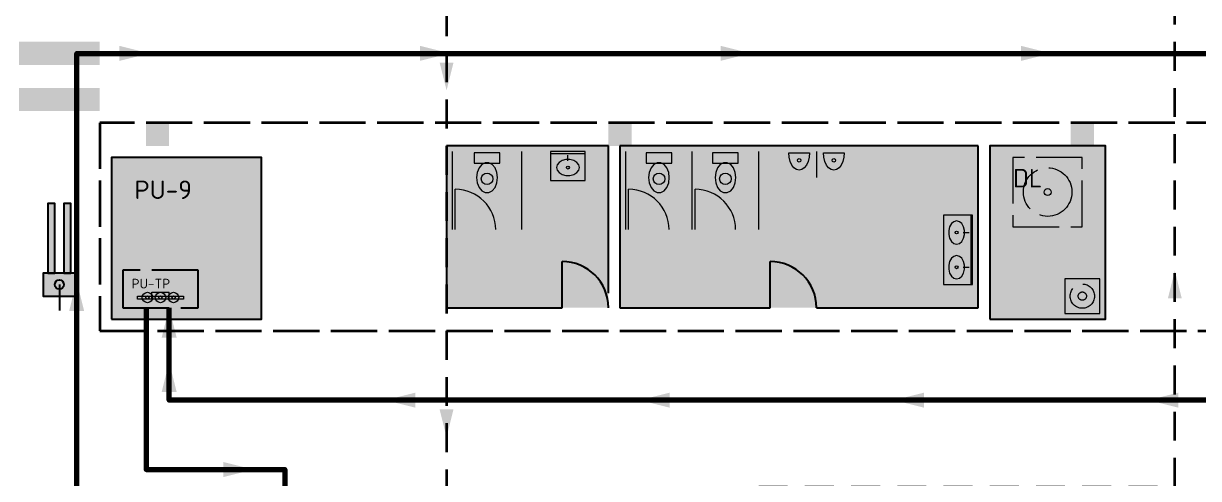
# Model space of a CAD drawing. Header units: millimetres. Extents: x 0 to 1189, y 0 to 841.
# Drawn here: x 503.4 to 605, y 547.2 to 586.6 of the extents above; entities that cross this region are included whole.
import ezdxf
from ezdxf.enums import TextEntityAlignment as Align

# ---------------------------------------------------------------- set-up
doc = ezdxf.new("R2010")
doc.units = ezdxf.units.MM
doc.linetypes.add('FLUJO-TRAZOS', pattern=[4, 2.5, -1.5])
doc.linetypes.add('IRAM-E-TRAZOS', pattern=[5, 4, -1])
for name, color, linetype, lineweight in [('A-ABERTURA', 7, 'CONTINUOUS', 25), ('A-COLUMNA', 7, 'CONTINUOUS', 50), ('A-EQUIPO-FINO', 8, 'CONTINUOUS', 13), ('A-EQUIPO-RELLENO', 9, 'CONTINUOUS', 13), ('A-LOCAL', 7, 'CONTINUOUS', 25), ('A-OPERARIO', 6, 'CONTINUOUS', 18), ('A-RELLENO', 9, 'CONTINUOUS', 13), ('A-SECTOR', 1, 'CONTINUOUS', 25), ('A-SECTOR-TXT', 1, 'CONTINUOUS', 25), ('A-SEGURIDAD', 1, 'IRAM-E-TRAZOS', 18), ('A-VEHICULO', 40, 'CONTINUOUS', 25), ('F-EFL-LIQ', 34, 'FLUJO-TRAZOS', 35), ('F-MP', 5, 'CONTINUOUS', 70), ('F-SE', 30, 'CONTINUOUS', 70)]:
    doc.layers.add(name, color=color, linetype=linetype, lineweight=lineweight)
for name, color, linetype, lineweight, true_color in [('A-MOBILIARIO', 8, 'CONTINUOUS', 18, 0x50505a), ('A-PASILLO', 2, 'IRAM-E-TRAZOS', 35, 0xd7a500), ('A-PULMON', 6, 'IRAM-E-TRAZOS', 25, 0xdc00c8), ('A-SENDA', 2, 'CONTINUOUS', 25, 0xd7a500)]:
    doc.layers.add(name, color=color, linetype=linetype, lineweight=lineweight, true_color=true_color)
doc.styles.add('ISO3098', font='isocpeur.ttf')

msp = doc.modelspace()

# ---------------------------------------------------------------- hatches: boundary and pattern name
at = {"layer": 'A-COLUMNA', "true_color": 0x000000}
h = msp.add_hatch(color=7, dxfattribs=at)
h.dxf.hatch_style = 1
h.paths.add_polyline_path([(514, 576), (516, 576), (516, 578), (514, 578)])
h = msp.add_hatch(color=7, dxfattribs=at)
h.dxf.hatch_style = 1
h.paths.add_polyline_path([(554, 576), (556, 576), (556, 578), (554, 578)])
h = msp.add_hatch(color=7, dxfattribs=at)
h.dxf.hatch_style = 1
h.paths.add_polyline_path([(594, 576), (596, 576), (596, 578), (594, 578)])
at = {"layer": 'A-EQUIPO-RELLENO', "true_color": 0xf8f8fc}
h = msp.add_hatch(color=7, dxfattribs=at)
h.dxf.hatch_style = 1
h.paths.add_polyline_path([(542.4, 574.5), (544.6, 574.5), (544.6, 575.4), (542.4, 575.4)])
h = msp.add_hatch(color=7, dxfattribs=at)
h.dxf.hatch_style = 1
h.paths.add_polyline_path([(549, 573), (552, 573), (552, 575.5), (549, 575.5)])
h = msp.add_hatch(color=7, dxfattribs=at)
h.dxf.hatch_style = 1
h.paths.add_polyline_path([(557.27, 574.5), (559.48, 574.5), (559.48, 575.4), (557.27, 575.4)])
h = msp.add_hatch(color=7, dxfattribs=at)
h.dxf.hatch_style = 1
h.paths.add_polyline_path([(563.02, 574.5), (565.23, 574.5), (565.23, 575.4), (563.02, 575.4)])
h = msp.add_hatch(color=7, dxfattribs=at)
h.dxf.hatch_style = 1
h.paths.add_polyline_path([(571.4, 575.4), (571.37, 575.01), (571.28, 574.65), (571.14, 574.34), (570.95, 574.1), (570.73, 573.95), (570.5, 573.9), (570.27, 573.95), (570.05, 574.1), (569.86, 574.34), (569.72, 574.65), (569.63, 575.01), (569.6, 575.4)])
h = msp.add_hatch(color=7, dxfattribs=at)
h.dxf.hatch_style = 1
h.paths.add_polyline_path([(574.4, 575.4), (574.37, 575.01), (574.28, 574.65), (574.14, 574.34), (573.95, 574.1), (573.73, 573.95), (573.5, 573.9), (573.27, 573.95), (573.05, 574.1), (572.86, 574.34), (572.72, 574.65), (572.63, 575.01), (572.6, 575.4)])
h = msp.add_hatch(color=7, dxfattribs=at)
h.dxf.hatch_style = 1
h.paths.add_polyline_path([(544.4, 573.25), (544.35, 573.69), (544.19, 574.09), (543.95, 574.38), (543.66, 574.53), (543.34, 574.53), (543.05, 574.38), (542.81, 574.09), (542.65, 573.69), (542.6, 573.25), (542.65, 572.81), (542.81, 572.41), (543.05, 572.12), (543.34, 571.97), (543.66, 571.97), (543.95, 572.12), (544.19, 572.41), (544.35, 572.81), (544.4, 573.25)])
h = msp.add_hatch(color=7, dxfattribs=at)
h.dxf.hatch_style = 1
h.paths.add_polyline_path([(559.27, 573.25), (559.22, 573.69), (559.06, 574.09), (558.83, 574.38), (558.53, 574.53), (558.22, 574.53), (557.92, 574.38), (557.69, 574.09), (557.53, 573.69), (557.47, 573.25), (557.53, 572.81), (557.69, 572.41), (557.92, 572.12), (558.22, 571.97), (558.53, 571.97), (558.83, 572.12), (559.06, 572.41), (559.22, 572.81), (559.27, 573.25)])
h = msp.add_hatch(color=7, dxfattribs=at)
h.dxf.hatch_style = 1
h.paths.add_polyline_path([(565.03, 573.25), (564.97, 573.69), (564.81, 574.09), (564.58, 574.38), (564.28, 574.53), (563.97, 574.53), (563.67, 574.38), (563.44, 574.09), (563.28, 573.69), (563.23, 573.25), (563.28, 572.81), (563.44, 572.41), (563.67, 572.12), (563.97, 571.97), (564.28, 571.97), (564.58, 572.12), (564.81, 572.41), (564.97, 572.81), (565.03, 573.25)])
at = {"layer": 'A-EQUIPO-RELLENO', "true_color": 0xd6ecd6}
h = msp.add_hatch(color=7, dxfattribs=at)
h.dxf.hatch_style = 1
h.paths.add_polyline_path([(589, 569), (595, 569), (595, 575), (589, 575)])
at = {"layer": 'A-EQUIPO-RELLENO', "true_color": 0x969ba0}
h = msp.add_hatch(color=7, dxfattribs=at)
h.dxf.hatch_style = 1
h.paths.add_polyline_path([(506.1, 565), (506.1, 571), (505.5, 571), (505.5, 565)])
h = msp.add_hatch(color=7, dxfattribs=at)
h.dxf.hatch_style = 1
h.paths.add_polyline_path([(507.5, 565), (507.5, 571), (506.9, 571), (506.9, 565)])
at = {"layer": 'A-EQUIPO-RELLENO', "true_color": 0xf8f8fc}
h = msp.add_hatch(color=7, dxfattribs=at)
h.dxf.hatch_style = 1
h.paths.add_polyline_path([(583, 570), (583, 564), (585.5, 564), (585.5, 570)])
at = {"layer": 'A-EQUIPO-RELLENO', "true_color": 0xffe696}
h = msp.add_hatch(color=7, dxfattribs=at)
h.dxf.hatch_style = 1
h.paths.add_polyline_path([(507.9, 563), (507.9, 565), (505.1, 565), (505.1, 563)])
at = {"layer": 'A-EQUIPO-RELLENO', "true_color": 0xd6ecd6}
h = msp.add_hatch(color=7, dxfattribs=at)
h.dxf.hatch_style = 1
h.paths.add_polyline_path([(593.5, 564.5), (593.5, 561.5), (596.5, 561.5), (596.5, 564.5)])
at = {"layer": 'A-EQUIPO-RELLENO', "true_color": 0xfaf0fa}
h = msp.add_hatch(color=7, dxfattribs=at)
h.dxf.hatch_style = 1
h.paths.add_polyline_path([(513.25, 563), (517.25, 563), (517.25, 562.75), (513.25, 562.75)])
at = {"layer": 'A-RELLENO', "true_color": 0xfff8cd}
h = msp.add_hatch(color=7, dxfattribs=at)
h.dxf.hatch_style = 1
h.paths.add_polyline_path([(540, 562), (554, 562), (554, 576), (540, 576)])
h = msp.add_hatch(color=7, dxfattribs=at)
h.dxf.hatch_style = 1
h.paths.add_polyline_path([(555, 562), (586, 562), (586, 576), (555, 576)])
at = {"layer": 'A-RELLENO', "true_color": 0xe8e8e8}
h = msp.add_hatch(color=7, dxfattribs=at)
h.dxf.hatch_style = 1
h.paths.add_polyline_path([(587, 561), (597, 561), (597, 576), (587, 576)])
at = {"layer": 'A-RELLENO', "true_color": 0xd7eed2}
h = msp.add_hatch(color=7, dxfattribs=at)
h.dxf.hatch_style = 1
h.paths.add_polyline_path([(511, 561), (524, 561), (524, 575), (511, 575)])
at = {"layer": 'A-SENDA', "true_color": 0xd7a500}
h = msp.add_hatch(color=7, dxfattribs=at)
h.dxf.hatch_style = 1
h.paths.add_polyline_path([(503, 583), (510, 583), (510, 585), (503, 585)])
h = msp.add_hatch(color=7, dxfattribs=at)
h.dxf.hatch_style = 1
h.paths.add_polyline_path([(503, 579), (510, 579), (510, 581), (503, 581)])
at = {"layer": 'F-EFL-LIQ', "true_color": 0x8c501e}
h = msp.add_hatch(color=7, dxfattribs=at)
h.dxf.hatch_style = 1
h.paths.add_polyline_path([(540, 580.8), (540.6, 583.2), (539.4, 583.2)])
h = msp.add_hatch(color=7, dxfattribs=at)
h.dxf.hatch_style = 1
h.paths.add_polyline_path([(603, 565.2), (602.4, 562.8), (603.6, 562.8)])
h = msp.add_hatch(color=7, dxfattribs=at)
h.dxf.hatch_style = 1
h.paths.add_polyline_path([(540, 550.8), (540.6, 553.2), (539.4, 553.2)])
at = {"layer": 'F-MP', "true_color": 0x0046c8}
h = msp.add_hatch(color=7, dxfattribs=at)
h.dxf.hatch_style = 1
h.paths.add_polyline_path([(514.3, 584), (511.7, 584.65), (511.7, 583.35)])
h = msp.add_hatch(color=7, dxfattribs=at)
h.dxf.hatch_style = 1
h.paths.add_polyline_path([(540.3, 584), (537.7, 584.65), (537.7, 583.35)])
h = msp.add_hatch(color=7, dxfattribs=at)
h.dxf.hatch_style = 1
h.paths.add_polyline_path([(566.3, 584), (563.7, 584.65), (563.7, 583.35)])
h = msp.add_hatch(color=7, dxfattribs=at)
h.dxf.hatch_style = 1
h.paths.add_polyline_path([(592.3, 584), (589.7, 584.65), (589.7, 583.35)])
h = msp.add_hatch(color=7, dxfattribs=at)
h.dxf.hatch_style = 1
h.paths.add_polyline_path([(508, 564.3), (507.35, 561.7), (508.65, 561.7)])
at = {"layer": 'F-SE', "true_color": 0xeb7800}
h = msp.add_hatch(color=7, dxfattribs=at)
h.dxf.hatch_style = 1
h.paths.add_polyline_path([(516, 562), (515.35, 559.4), (516.65, 559.4)])
h = msp.add_hatch(color=7, dxfattribs=at)
h.dxf.hatch_style = 1
h.paths.add_polyline_path([(516, 557.3), (515.35, 554.7), (516.65, 554.7)])
h = msp.add_hatch(color=7, dxfattribs=at)
h.dxf.hatch_style = 1
h.paths.add_polyline_path([(534.7, 554), (537.3, 553.35), (537.3, 554.65)])
h = msp.add_hatch(color=7, dxfattribs=at)
h.dxf.hatch_style = 1
h.paths.add_polyline_path([(556.7, 554), (559.3, 553.35), (559.3, 554.65)])
h = msp.add_hatch(color=7, dxfattribs=at)
h.dxf.hatch_style = 1
h.paths.add_polyline_path([(578.7, 554), (581.3, 553.35), (581.3, 554.65)])
h = msp.add_hatch(color=7, dxfattribs=at)
h.dxf.hatch_style = 1
h.paths.add_polyline_path([(600.7, 554), (603.3, 553.35), (603.3, 554.65)])
h = msp.add_hatch(color=7, dxfattribs=at)
h.dxf.hatch_style = 1
h.paths.add_polyline_path([(523.3, 548), (520.7, 548.65), (520.7, 547.35)])

# ---------------------------------------------------------------- linework, layer by layer
at = {"layer": 'A-ABERTURA'}
for p, q in [((550, 562), (550, 566)), ((568, 562), (568, 566))]:
    msp.add_line(p, q, dxfattribs=at)
for centre in [(550, 562), (568, 562)]:
    msp.add_arc(centre, 4, 0, 90, dxfattribs=at)
at = {"layer": 'A-EQUIPO-FINO'}
for p, q in [((549, 575.35), (552, 575.35)), ((550.5, 574.7), (550.5, 575.2)), ((540.75, 568.75), (540.75, 572.25)), ((555.75, 568.75), (555.75, 572.25)), ((561.5, 568.75), (561.5, 572.25)), ((585.35, 570), (585.35, 564)), ((584.7, 568.5), (585.2, 568.5)), ((584.7, 565.5), (585.2, 565.5))]:
    msp.add_line(p, q, dxfattribs=at)
for centre, radius in [((570.5, 574.75), 0.15), ((573.5, 574.75), 0.15), ((543.5, 573.15), 0.5), ((550.5, 574.12), 0.125), ((558.38, 573.15), 0.5), ((564.12, 573.15), 0.5), ((592, 572), 0.3), ((584.12, 568.5), 0.125), ((584.12, 565.5), 0.125), ((514.12, 562.88), 0.45), ((515.25, 562.88), 0.45), ((516.38, 562.88), 0.45), ((514.12, 562.88), 0.14), ((515.25, 562.88), 0.14), ((516.38, 562.88), 0.14)]:
    msp.add_circle(centre, radius, dxfattribs=at)
for centre in [(540.75, 568.75), (555.75, 568.75), (561.5, 568.75)]:
    msp.add_arc(centre, 3.5, 0, 90, dxfattribs=at)
at = {"layer": 'A-LOCAL'}
for p, q in [((554, 576), (540, 576)), ((540, 576), (540, 562)), ((554, 563.25), (554, 576)), ((586, 576), (555, 576)), ((555, 576), (555, 562)), ((586, 562), (586, 576)), ((540, 562), (550, 562)), ((555, 562), (568, 562)), ((572, 562), (586, 562))]:
    msp.add_line(p, q, dxfattribs=at)
at = {"layer": 'A-MOBILIARIO'}
for p, q in [((540.5, 568.75), (540.5, 575.5)), ((546.5, 568.75), (546.5, 575.5)), ((555.5, 568.75), (555.5, 575.5)), ((561.25, 568.75), (561.25, 575.5)), ((561.25, 568.75), (561.25, 575.5)), ((567, 568.75), (567, 575.5)), ((572, 575.5), (572, 573.25))]:
    msp.add_line(p, q, dxfattribs=at)
for points in [[(542.4, 574.5), (544.6, 574.5), (544.6, 575.4), (542.4, 575.4)], [(549, 573), (552, 573), (552, 575.5), (549, 575.5)], [(557.27, 574.5), (559.48, 574.5), (559.48, 575.4), (557.27, 575.4)], [(563.02, 574.5), (565.23, 574.5), (565.23, 575.4), (563.02, 575.4)], [(571.4, 575.4), (571.37, 575.01), (571.28, 574.65), (571.14, 574.34), (570.95, 574.1), (570.73, 573.95), (570.5, 573.9), (570.27, 573.95), (570.05, 574.1), (569.86, 574.34), (569.72, 574.65), (569.63, 575.01), (569.6, 575.4)], [(574.4, 575.4), (574.37, 575.01), (574.28, 574.65), (574.14, 574.34), (573.95, 574.1), (573.73, 573.95), (573.5, 573.9), (573.27, 573.95), (573.05, 574.1), (572.86, 574.34), (572.72, 574.65), (572.63, 575.01), (572.6, 575.4)], [(544.4, 573.25), (544.35, 573.69), (544.19, 574.09), (543.95, 574.38), (543.66, 574.53), (543.34, 574.53), (543.05, 574.38), (542.81, 574.09), (542.65, 573.69), (542.6, 573.25), (542.65, 572.81), (542.81, 572.41), (543.05, 572.12), (543.34, 571.97), (543.66, 571.97), (543.95, 572.12), (544.19, 572.41), (544.35, 572.81), (544.4, 573.25)], [(551.5, 574.12), (551.44, 574.36), (551.27, 574.57), (551, 574.73), (550.67, 574.81), (550.33, 574.81), (550, 574.73), (549.73, 574.57), (549.56, 574.36), (549.5, 574.12), (549.56, 573.89), (549.73, 573.68), (550, 573.52), (550.33, 573.44), (550.67, 573.44), (551, 573.52), (551.27, 573.68), (551.44, 573.89), (551.5, 574.12)], [(559.27, 573.25), (559.22, 573.69), (559.06, 574.09), (558.83, 574.38), (558.53, 574.53), (558.22, 574.53), (557.92, 574.38), (557.69, 574.09), (557.53, 573.69), (557.47, 573.25), (557.53, 572.81), (557.69, 572.41), (557.92, 572.12), (558.22, 571.97), (558.53, 571.97), (558.83, 572.12), (559.06, 572.41), (559.22, 572.81), (559.27, 573.25)], [(565.03, 573.25), (564.97, 573.69), (564.81, 574.09), (564.58, 574.38), (564.28, 574.53), (563.97, 574.53), (563.67, 574.38), (563.44, 574.09), (563.28, 573.69), (563.23, 573.25), (563.28, 572.81), (563.44, 572.41), (563.67, 572.12), (563.97, 571.97), (564.28, 571.97), (564.58, 572.12), (564.81, 572.41), (564.97, 572.81), (565.03, 573.25)], [(583, 570), (583, 564), (585.5, 564), (585.5, 570)], [(584.12, 567.5), (584.36, 567.56), (584.57, 567.73), (584.73, 568), (584.81, 568.33), (584.81, 568.67), (584.73, 569), (584.57, 569.27), (584.36, 569.44), (584.12, 569.5), (583.89, 569.44), (583.68, 569.27), (583.52, 569), (583.44, 568.67), (583.44, 568.33), (583.52, 568), (583.68, 567.73), (583.89, 567.56), (584.12, 567.5)], [(584.12, 564.5), (584.36, 564.56), (584.57, 564.73), (584.73, 565), (584.81, 565.33), (584.81, 565.67), (584.73, 566), (584.57, 566.27), (584.36, 566.44), (584.12, 566.5), (583.89, 566.44), (583.68, 566.27), (583.52, 566), (583.44, 565.67), (583.44, 565.33), (583.52, 565), (583.68, 564.73), (583.89, 564.56), (584.12, 564.5)]]:
    msp.add_lwpolyline(points, close=True, dxfattribs=at)
at = {"layer": 'A-OPERARIO'}
for p, q in [((514.5, 562.75), (514.5, 563.35)), ((514.5, 563.35), (516, 563.35)), ((516, 562.75), (516, 563.35))]:
    msp.add_line(p, q, dxfattribs=at)
msp.add_lwpolyline([(513.25, 563), (517.25, 563), (517.25, 562.75), (513.25, 562.75)], close=True, dxfattribs=at)
at = {"layer": 'A-PASILLO'}
for p, q in [((510, 578), (510, 560)), ((608, 578), (510, 578)), ((510, 560), (608, 560))]:
    msp.add_line(p, q, dxfattribs=at)
at = {"layer": 'A-PULMON'}
msp.add_lwpolyline([(512, 562), (518.5, 562), (518.5, 565.25), (512, 565.25)], close=True, dxfattribs=at)
at = {"layer": 'A-SECTOR'}
for points in [[(587, 561), (597, 561), (597, 576), (587, 576)], [(511, 561), (524, 561), (524, 575), (511, 575)]]:
    msp.add_lwpolyline(points, close=True, dxfattribs=at)
at = {"layer": 'A-SEGURIDAD'}
for points in [[(589, 569), (595, 569), (595, 575), (589, 575)], [(593.5, 564.5), (593.5, 561.5), (596.5, 561.5), (596.5, 564.5)]]:
    msp.add_lwpolyline(points, close=True, dxfattribs=at)
for centre, radius in [((592, 572), 2.1), ((595, 563), 1.05), ((595, 563), 0.36)]:
    msp.add_circle(centre, radius, dxfattribs=at)
at = {"layer": 'A-VEHICULO'}
msp.add_line((506.5, 564), (506.5, 561.75), dxfattribs=at)
for points in [[(506.1, 565), (506.1, 571), (505.5, 571), (505.5, 565)], [(507.5, 565), (507.5, 571), (506.9, 571), (506.9, 565)], [(507.9, 563), (507.9, 565), (505.1, 565), (505.1, 563)]]:
    msp.add_lwpolyline(points, close=True, dxfattribs=at)
msp.add_circle((506.5, 564), 0.4, dxfattribs=at)
at = {"layer": 'F-EFL-LIQ'}
for points in [[(486, 676), (486, 677), (499, 677), (499, 656), (540, 656), (540, 485), (585, 387)], [(567, 540), (567, 546.5), (603, 546.5), (603, 656.5), (486, 656.5), (486, 670)]]:
    msp.add_lwpolyline(points, dxfattribs=at)
at = {"layer": 'F-MP'}
msp.add_lwpolyline([(511, 514), (508, 514), (508, 584), (618, 584), (618, 554)], dxfattribs=at)
at = {"layer": 'F-SE'}
for points in [[(514, 562), (514, 548), (526, 548), (526, 541)], [(641, 527), (613.5, 527), (613.5, 554), (516, 554), (516, 562)]]:
    msp.add_lwpolyline(points, dxfattribs=at)

# ---------------------------------------------------------------- texts
at = {"layer": 'A-PULMON', "style": 'ISO3098'}
msp.add_text('PU-TP', height=0.84, dxfattribs=at).set_placement((512.75, 564.5), align=Align.TOP_LEFT)
at = {"layer": 'A-SECTOR-TXT', "style": 'ISO3098'}
for s, p in [('DL', (589, 574)), ('PU-9', (513, 573))]:
    msp.add_text(s, height=1.6, dxfattribs=at).set_placement(p, align=Align.TOP_LEFT)

doc.saveas('drawing.dxf')
